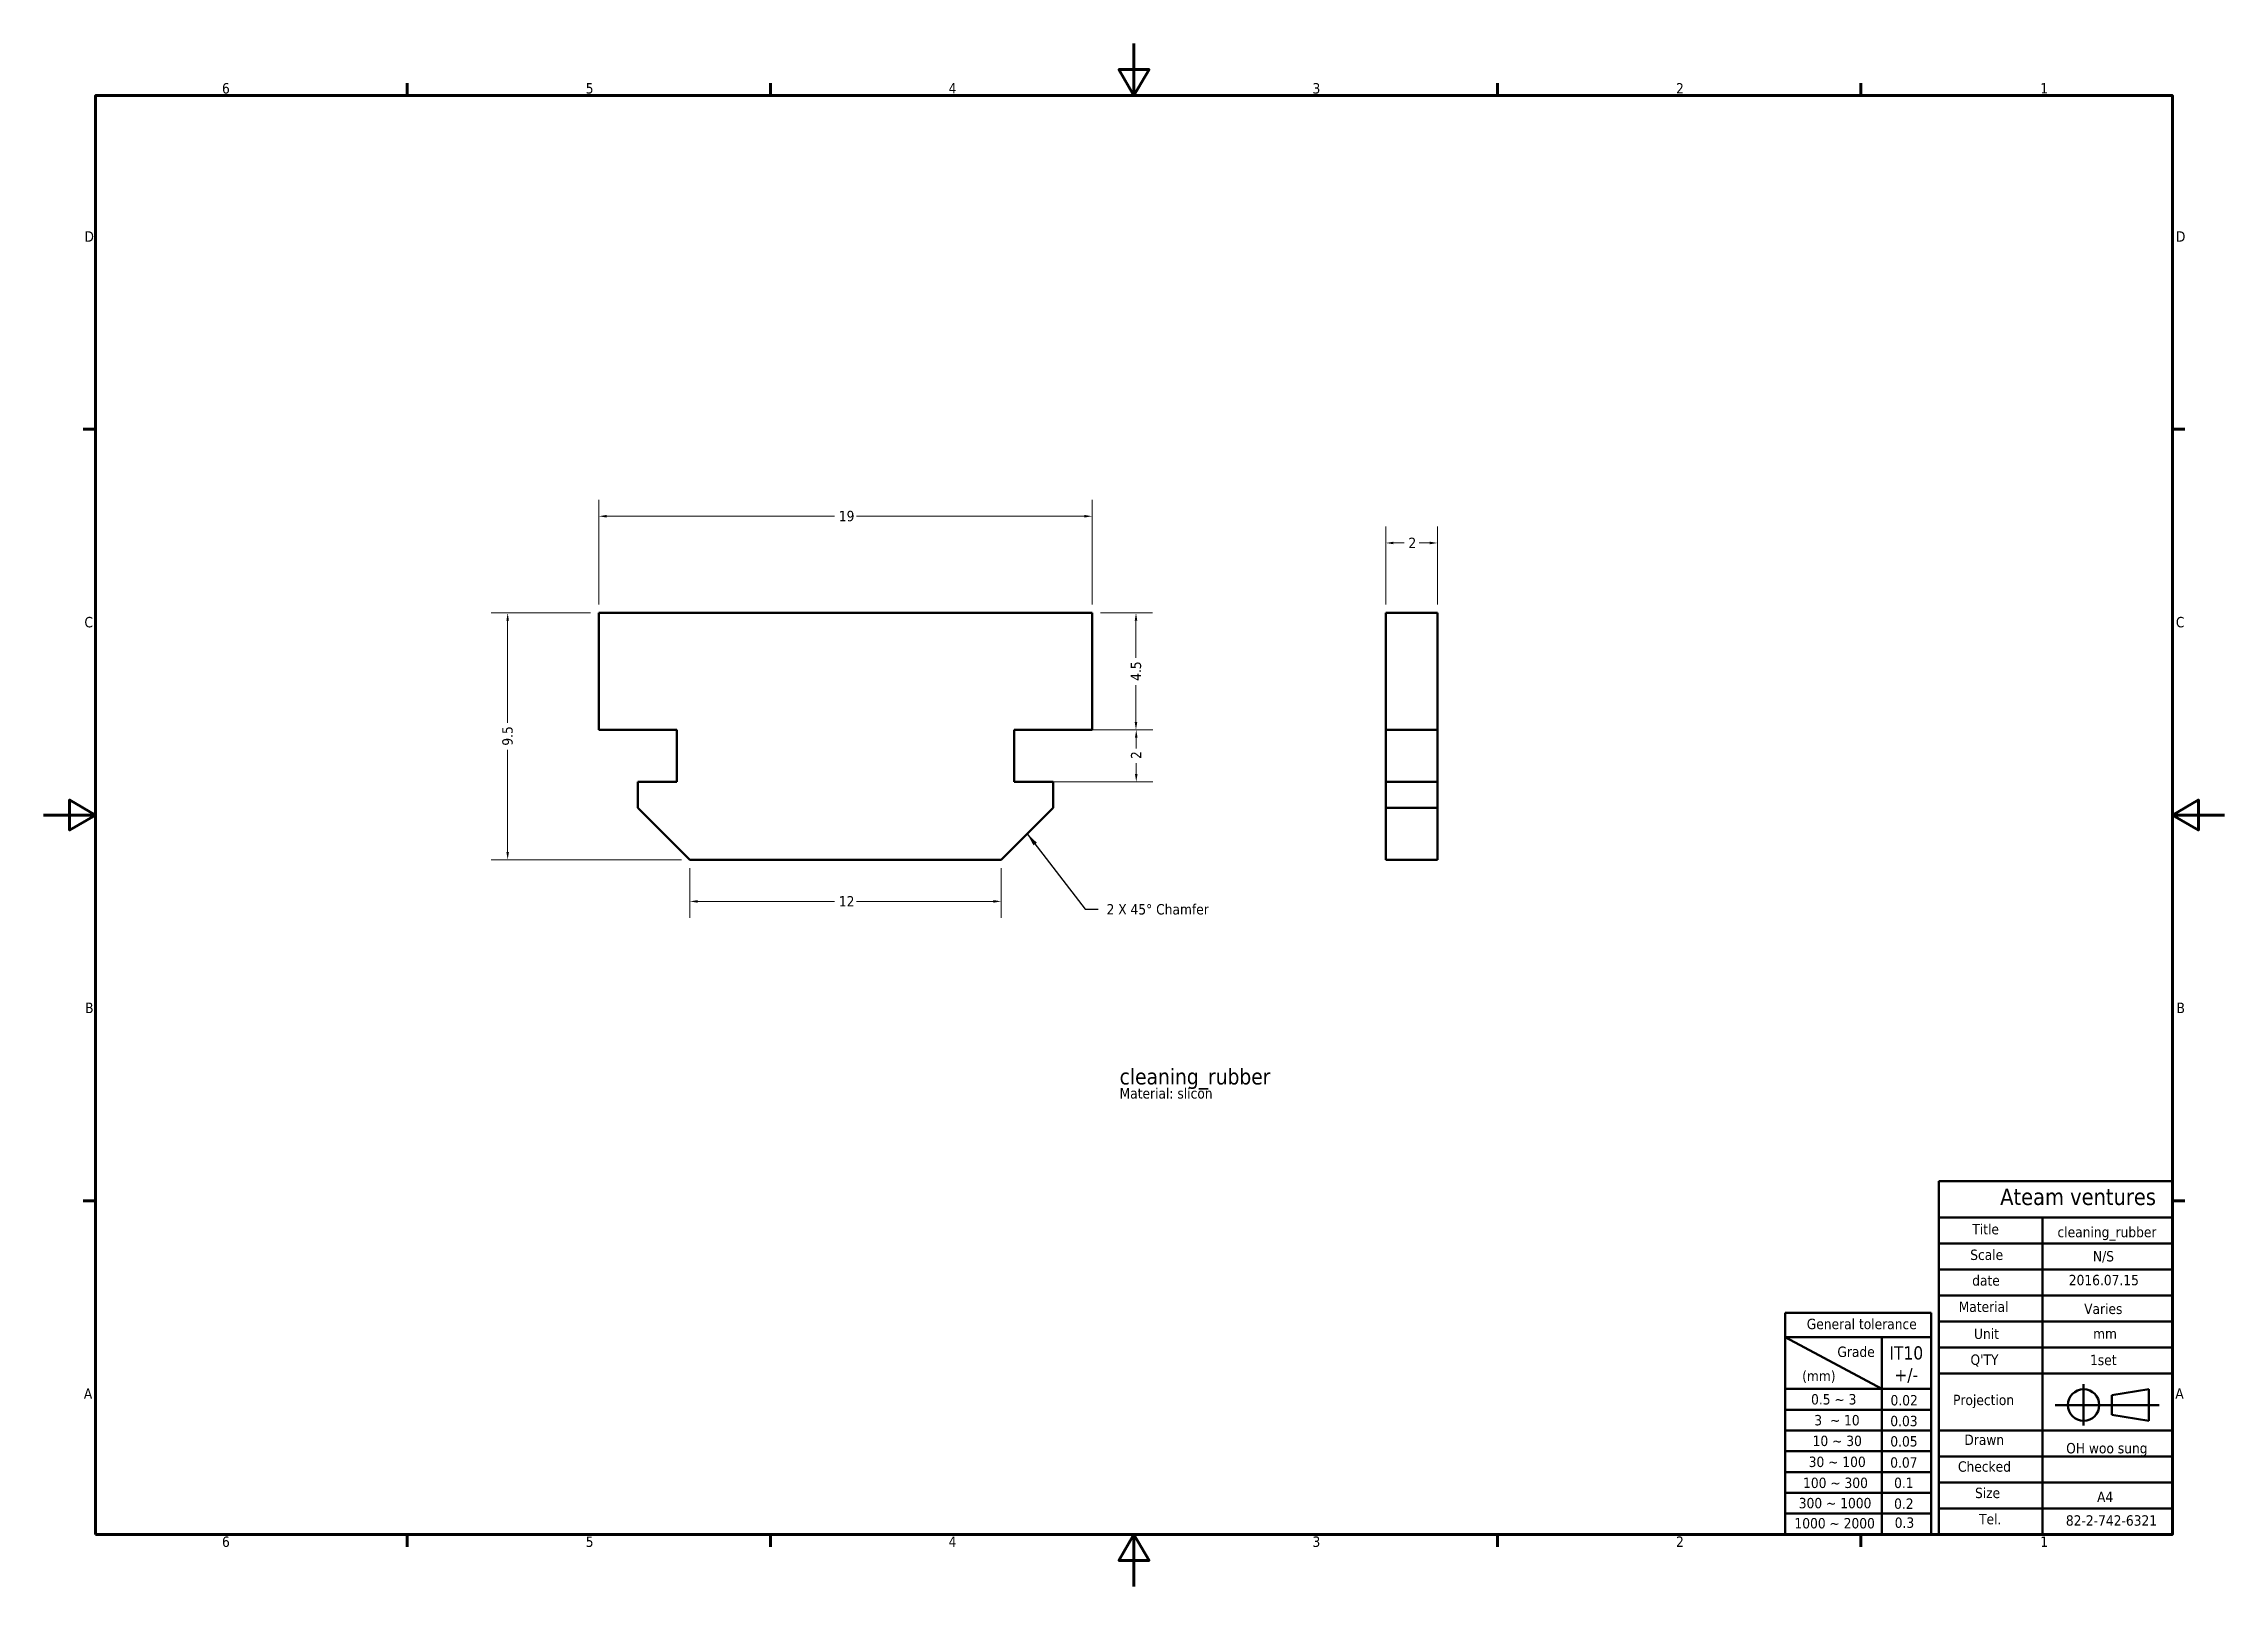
# Model space of a CAD drawing. Header units: millimetres. Extents: x 0 to 84, y 0 to 59.4.
import ezdxf
from ezdxf.enums import TextEntityAlignment as Align

# ---------------------------------------------------------------- set-up
doc = ezdxf.new("R2010")
doc.units = ezdxf.units.MM
doc.header["$LTSCALE"] = 0.2
for name, color, linetype, lineweight in [('Border (ANSI)', 7, 'Continuous', 70), ('Dimension (ANSI)', 7, 'Continuous', 25), ('Symbol (ANSI)', 7, 'Continuous', 25), ('Title (ANSI)', 7, 'Continuous', 50), ('Visible (ANSI)', 7, 'Continuous', 50)]:
    doc.layers.add(name, color=color, linetype=linetype, lineweight=lineweight)
doc.styles.add('Note Text (ANSI)', font='tahoma.ttf')
doc.dimstyles.new('Default - mm (ANSI)', dxfattribs={"dimscale": 0.2, "dimtxt": 2, "dimasz": 1.5, "dimexe": 3.175, "dimexo": 1.6002, "dimgap": 0.8, "dimtad": 0, "dimtoh": 1, "dimrnd": 1e-08, "dimzin": 12, "dimdsep": 46, "dimtxsty": 'Note Text (ANSI)', "dimcen": 0.09, "dimdle": 10, "dimclrd": 256, "dimclre": 256, "dimclrt": 256, "dimadec": 1, "dimazin": 3, "dimtfac": 0.65, "dimtofl": 0, "dimtmove": 0, "dimatfit": 3, "dimfxl": 0, "dimtolj": 1, "dimtzin": 4, "dimlwd": 15, "dimlwe": 15, "dimarcsym": 0})
doc.dimstyles.new('Default - mm (ANSI)$7', dxfattribs={"dimscale": 0.2, "dimtxt": 2, "dimasz": 2.5, "dimexe": 3.175, "dimexo": 1.6002, "dimgap": 0.8, "dimtad": 0, "dimtoh": 1, "dimrnd": 1e-08, "dimzin": 12, "dimdsep": 46, "dimtxsty": 'Note Text (ANSI)', "dimcen": 0.09, "dimdle": 10, "dimclrd": 256, "dimclre": 256, "dimclrt": 256, "dimadec": 1, "dimazin": 3, "dimtfac": 0.65, "dimtofl": 0, "dimtmove": 0, "dimatfit": 3, "dimfxl": 0, "dimtolj": 1, "dimtzin": 4, "dimlwd": -1, "dimlwe": 15, "dimarcsym": 0})

# ---------------------------------------------------------------- blocks, each defined once
blk = doc.blocks.new('Borders Default Border')
at = {"layer": 'Border (ANSI)'}
for p, q in [((70, 287), (70, 289.4)), ((140, 287), (140, 289.4)), ((280, 287), (280, 289.4)), ((350, 287), (350, 289.4)), ((10, 222.75), (7.6, 222.75)), ((410, 222.75), (412.4, 222.75)), ((10, 74.25), (7.6, 74.25)), ((410, 74.25), (412.4, 74.25)), ((70, 10), (70, 7.6)), ((140, 10), (140, 7.6)), ((280, 10), (280, 7.6)), ((350, 10), (350, 7.6))]:
    blk.add_line(p, q, dxfattribs=at)
at = {"layer": 'Border (ANSI)', "flags": 128}
for points in [[(210, 297), (210, 287), (207.11, 292), (212.89, 292), (210, 287)], [(10, 10), (10, 287), (410, 287), (410, 10), (10, 10)], [(0, 148.5), (10, 148.5), (5, 151.39), (5, 145.61), (10, 148.5)], [(420, 148.5), (410, 148.5), (415, 151.39), (415, 145.61), (410, 148.5)], [(210, 0), (210, 10), (207.11, 5), (212.89, 5), (210, 10)]]:
    blk.add_lwpolyline(points, dxfattribs=at)
at = {"layer": 'Border (ANSI)', "char_height": 2, "attachment_point": 7, "style": 'Note Text (ANSI)'}
for s, insert in [('6', (34.36, 287.36)), ('5', (104.41, 287.36)), ('4', (174.3, 287.4)), ('3', (244.38, 287.36)), ('2', (314.39, 287.4)), ('1', (384.55, 287.4)), ('D', (7.87, 258.87)), ('D', (410.67, 258.87)), ('C', (7.86, 184.59)), ('C', (410.66, 184.59)), ('B', (7.99, 110.37)), ('B', (410.79, 110.37)), ('A', (7.75, 36.12)), ('6', (34.36, 7.56)), ('5', (104.41, 7.56)), ('4', (174.3, 7.6)), ('3', (244.38, 7.56)), ('2', (314.39, 7.6)), ('1', (384.55, 7.6))]:
    blk.add_mtext(s, dxfattribs=dict(at, insert=insert))
at = {"layer": 'Border (ANSI)', "insert": (410.55, 36.12), "char_height": 2, "attachment_point": 7, "line_spacing_factor": 1.035, "style": 'Note Text (ANSI)'}
blk.add_mtext('A', dxfattribs=at)
blk = doc.blocks.new('Title Blocks ANSI - Large')
at = {"layer": 'Title (ANSI)'}
for p, q in [((213.43, -53.73), (168.43, -53.73)), ((168.43, -53.73), (168.43, -121.73)), ((213.43, -121.73), (213.43, -53.73)), ((168.43, -60.73), (213.43, -60.73)), ((188.43, -60.73), (188.43, -121.73)), ((168.43, -65.73), (213.43, -65.73)), ((168.43, -70.73), (213.43, -70.73)), ((138.87, -79.09), (138.87, -121.73)), ((166.93, -79.09), (138.87, -79.09)), ((138.87, -79.09), (166.93, -79.09)), ((166.93, -83.74), (166.93, -79.09)), ((168.43, -75.73), (213.43, -75.73)), ((138.87, -83.74), (166.93, -83.74)), ((138.87, -83.74), (157.45, -93.73)), ((157.45, -83.74), (157.45, -121.73)), ((166.93, -83.74), (166.93, -121.73)), ((168.43, -80.73), (213.43, -80.73)), ((168.43, -85.73), (213.43, -85.73)), ((168.43, -90.73), (213.43, -90.73)), ((138.87, -93.73), (166.93, -93.73)), ((196.31, -92.79), (196.31, -100.79)), ((208.89, -93.78), (201.74, -94.91)), ((201.74, -94.91), (201.74, -98.69)), ((208.89, -93.78), (208.89, -99.84)), ((138.87, -97.73), (166.93, -97.73)), ((190.81, -96.83), (210.84, -96.83)), ((208.89, -99.84), (201.74, -98.69)), ((138.87, -101.73), (166.93, -101.73)), ((168.43, -101.73), (213.43, -101.73)), ((138.87, -105.73), (166.93, -105.73)), ((168.43, -106.73), (213.43, -106.73)), ((138.87, -109.73), (166.93, -109.73)), ((168.43, -111.73), (213.43, -111.73)), ((138.87, -113.73), (166.93, -113.73)), ((168.43, -116.73), (213.43, -116.73)), ((138.87, -117.73), (166.93, -117.73)), ((138.87, -121.73), (166.93, -121.73)), ((168.43, -121.73), (166.93, -121.73)), ((168.43, -121.73), (213.43, -121.73))]:
    blk.add_line(p, q, dxfattribs=at)
blk.add_circle((196.31, -96.83), 3.03, dxfattribs=at)
at = {"layer": 'Title (ANSI)', "style": 'Note Text (ANSI)'}
for s, p in [('2016.07.15', (193.46, -74.36)), ('Varies', (196.42, -79.9)), ('mm', (198.14, -84.68)), ('1set', (197.55, -89.75)), ('OH woo sung', (192.96, -106.73))]:
    blk.add_text(s, height=2, dxfattribs=at).set_placement(p, align=Align.BOTTOM_LEFT)
for s, p in [('Drawn', (173.35, -102.51)), ('Checked', (172.12, -107.66))]:
    blk.add_text(s, height=2, dxfattribs=at).set_placement(p, align=Align.TOP_LEFT)
at = {"layer": 'Title (ANSI)', "attachment_point": 1, "style": 'Note Text (ANSI)'}
for s, insert, char_height in [('\\fTahoma|b0|i0;\\H3.1750;Ateam ventures', (180.25, -55.14), 3.175), ('\\fTahoma|b0|i0;Scale', (174.48, -66.9), 2), ('\\fTahoma|b0|i0;N/S', (198.11, -67.18), 2), ('\\fTahoma|b0|i0;date', (174.86, -71.84), 2), ('\\fTahoma|b0|i0;Material', (172.26, -76.9), 2), ('\\fTahoma|b0|i0;General tolerance', (143, -80.22), 2), ('\\fTahoma|b0|i0;Unit', (175.21, -82.1), 2), ('\\fTahoma|b0|i0;Grade', (148.9, -85.57), 2), ("\\fTahoma|b0|i0;Q'TY", (174.53, -87.09), 2), ('\\fTahoma|b0|i0;0.5 ~ 3', (143.83, -94.72), 2), ('\\fTahoma|b0|i0;0.02', (159.13, -94.9), 2), ('\\fTahoma|b0|i0;Projection', (171.17, -94.84), 2), ('\\fTahoma|b0|i0;0.05', (159.09, -102.81), 2), ('\\fTahoma|b0|i0;30 ~ 100', (143.37, -106.76), 2), ('\\fTahoma|b0|i0;0.07', (159.07, -106.88), 2), ('\\fTahoma|b0|i0;100 ~ 300', (142.29, -110.8), 2), ('\\fTahoma|b0|i0;0.1', (159.82, -110.8), 2), ('\\fTahoma|b0|i0;Size', (175.4, -112.74), 2), ('\\fTahoma|b0|i0;300 ~ 1000', (141.46, -114.7), 2), ('\\fTahoma|b0|i0;A4', (198.91, -113.51), 2), ('\\fTahoma|b0|i0;1000 ~ 2000', (140.63, -118.58), 2), ('\\fTahoma|b0|i0;Tel.', (176.18, -117.79), 2), ('\\fTahoma|b0|i0;82-2-742-6321', (192.9, -118.05), 2)]:
    blk.add_mtext(s, dxfattribs=dict(at, insert=insert, char_height=char_height))
at = {"layer": 'Title (ANSI)', "char_height": 2, "attachment_point": 1, "style": 'Note Text (ANSI)'}
for s, insert, width in [('\\fTahoma|b0|i0;Title', (174.89, -61.97), 7.6254), ('cleaning_rubber', (191.29, -62.52), 19.5105), ('\\fTahoma|b0|i0;(mm)', (142.11, -90.22), 7.6672), ('\\fTahoma|b0|i0;3  ~ 10', (144.45, -98.74), 9.081), ('\\fTahoma|b0|i0;0.03', (159.09, -98.9), 5.5653), ('\\fTahoma|b0|i0;10 ~ 30', (144.13, -102.72), 10.501), ('\\fTahoma|b0|i0;0.2', (159.82, -114.81), 5.4674), ('\\fTahoma|b0|i0;0.3', (159.94, -118.47), 5.7083)]:
    blk.add_mtext(s, dxfattribs=dict(at, insert=insert, width=width))
at = {"layer": 'Title (ANSI)', "insert": (162.16, -85.52), "char_height": 2.54, "attachment_point": 2, "line_spacing_factor": 0.987884, "style": 'Note Text (ANSI)'}
blk.add_mtext('\\fTahoma|b0|i0;\\H2.5400;IT10\\P+/-', dxfattribs=at)
blk = doc.blocks.new('*D6')
at = {"layer": 'Defpoints', "color": 0, "transparency": 16777216}
for p in [(53.695, 40.174), (51.695, 37.479), (53.695, 37.479)]:
    blk.add_point(p, dxfattribs=at)
at = {"layer": 'Dimension (ANSI)', "lineweight": 15, "transparency": 16777216}
for p, q in [((51.695, 37.799), (51.695, 40.809)), ((53.695, 37.799), (53.695, 40.809)), ((51.995, 40.174), (52.411, 40.174)), ((53.395, 40.174), (52.978, 40.174))]:
    blk.add_line(p, q, dxfattribs=at)
at = {"layer": 'Dimension (ANSI)', "transparency": 16777216}
for points in [[(51.995, 40.224), (51.995, 40.124), (51.695, 40.174)], [(53.395, 40.224), (53.395, 40.124), (53.695, 40.174)]]:
    blk.add_solid(points, dxfattribs=at)
at = {"layer": 'Dimension (ANSI)', "lineweight": 18, "transparency": 16777216, "insert": (52.571, 40.378), "char_height": 0.4, "attachment_point": 1, "style": 'Note Text (ANSI)'}
blk.add_mtext('\\A1;2', dxfattribs=at)
blk = doc.blocks.new('*D7')
at = {"layer": 'Defpoints', "color": 0, "transparency": 16777216}
for p in [(40.388, 41.203), (21.388, 37.479), (40.388, 37.479)]:
    blk.add_point(p, dxfattribs=at)
at = {"layer": 'Dimension (ANSI)', "lineweight": 15, "transparency": 16777216}
for p, q in [((21.388, 37.799), (21.388, 41.838)), ((21.688, 41.203), (30.47, 41.203)), ((40.088, 41.203), (31.307, 41.203)), ((40.388, 37.799), (40.388, 41.838))]:
    blk.add_line(p, q, dxfattribs=at)
at = {"layer": 'Dimension (ANSI)', "transparency": 16777216}
for points in [[(21.688, 41.253), (21.688, 41.153), (21.388, 41.203)], [(40.088, 41.253), (40.088, 41.153), (40.388, 41.203)]]:
    blk.add_solid(points, dxfattribs=at)
at = {"layer": 'Dimension (ANSI)', "lineweight": 18, "transparency": 16777216, "insert": (30.63, 41.411), "char_height": 0.4, "attachment_point": 1, "style": 'Note Text (ANSI)'}
blk.add_mtext('\\A1;19', dxfattribs=at)
blk = doc.blocks.new('*D8')
at = {"layer": 'Defpoints', "color": 0, "transparency": 16777216}
for p in [(24.888, 27.979), (36.888, 27.979), (24.888, 26.373)]:
    blk.add_point(p, dxfattribs=at)
at = {"layer": 'Dimension (ANSI)', "lineweight": 15, "transparency": 16777216}
for p, q in [((24.888, 27.659), (24.888, 25.738)), ((36.888, 27.659), (36.888, 25.738)), ((25.188, 26.373), (30.47, 26.373)), ((36.588, 26.373), (31.306, 26.373))]:
    blk.add_line(p, q, dxfattribs=at)
at = {"layer": 'Dimension (ANSI)', "transparency": 16777216}
for points in [[(25.188, 26.423), (25.188, 26.323), (24.888, 26.373)], [(36.588, 26.423), (36.588, 26.323), (36.888, 26.373)]]:
    blk.add_solid(points, dxfattribs=at)
at = {"layer": 'Dimension (ANSI)', "lineweight": 18, "transparency": 16777216, "insert": (30.63, 26.577), "char_height": 0.4, "attachment_point": 1, "style": 'Note Text (ANSI)'}
blk.add_mtext('\\A1;12', dxfattribs=at)
blk = doc.blocks.new('*D9')
at = {"layer": 'Defpoints', "color": 0, "transparency": 16777216}
for p in [(17.874, 37.479), (21.388, 37.479), (24.888, 27.979)]:
    blk.add_point(p, dxfattribs=at)
at = {"layer": 'Dimension (ANSI)', "lineweight": 15, "transparency": 16777216}
for p, q in [((21.068, 37.479), (17.239, 37.479)), ((17.874, 37.179), (17.874, 33.249)), ((17.874, 28.279), (17.874, 32.208)), ((24.568, 27.979), (17.239, 27.979))]:
    blk.add_line(p, q, dxfattribs=at)
at = {"layer": 'Dimension (ANSI)', "transparency": 16777216}
for points in [[(17.824, 37.179), (17.924, 37.179), (17.874, 37.479)], [(17.824, 28.279), (17.924, 28.279), (17.874, 27.979)]]:
    blk.add_solid(points, dxfattribs=at)
at = {"layer": 'Dimension (ANSI)', "lineweight": 18, "transparency": 16777216, "insert": (17.666, 32.368), "char_height": 0.4, "attachment_point": 1, "rotation": 90, "style": 'Note Text (ANSI)'}
blk.add_mtext('\\A1;9.5', dxfattribs=at)
blk = doc.blocks.new('*D10')
at = {"layer": 'Defpoints', "color": 0, "transparency": 16777216}
for p in [(37.388, 32.979), (37.388, 30.979), (42.086, 30.979)]:
    blk.add_point(p, dxfattribs=at)
at = {"layer": 'Dimension (ANSI)', "lineweight": 15, "transparency": 16777216}
for p, q in [((37.708, 32.979), (42.721, 32.979)), ((42.086, 32.679), (42.086, 32.262)), ((42.086, 31.279), (42.086, 31.695)), ((37.708, 30.979), (42.721, 30.979))]:
    blk.add_line(p, q, dxfattribs=at)
at = {"layer": 'Dimension (ANSI)', "transparency": 16777216}
for points in [[(42.036, 32.679), (42.136, 32.679), (42.086, 32.979)], [(42.036, 31.279), (42.136, 31.279), (42.086, 30.979)]]:
    blk.add_solid(points, dxfattribs=at)
at = {"layer": 'Dimension (ANSI)', "lineweight": 18, "transparency": 16777216, "insert": (41.882, 31.855), "char_height": 0.4, "attachment_point": 1, "rotation": 90, "style": 'Note Text (ANSI)'}
blk.add_mtext('\\A1;2', dxfattribs=at)
blk = doc.blocks.new('*D11')
at = {"layer": 'Defpoints', "color": 0, "transparency": 16777216}
for p in [(40.388, 37.479), (40.388, 32.979), (42.077, 32.979)]:
    blk.add_point(p, dxfattribs=at)
at = {"layer": 'Dimension (ANSI)', "lineweight": 15, "transparency": 16777216}
for p, q in [((40.708, 37.479), (42.712, 37.479)), ((42.077, 37.179), (42.077, 35.752)), ((42.077, 33.279), (42.077, 34.705)), ((40.708, 32.979), (42.712, 32.979))]:
    blk.add_line(p, q, dxfattribs=at)
at = {"layer": 'Dimension (ANSI)', "transparency": 16777216}
for points in [[(42.027, 37.179), (42.127, 37.179), (42.077, 37.479)], [(42.027, 33.279), (42.127, 33.279), (42.077, 32.979)]]:
    blk.add_solid(points, dxfattribs=at)
at = {"layer": 'Dimension (ANSI)', "lineweight": 18, "transparency": 16777216, "insert": (41.873, 34.865), "char_height": 0.4, "attachment_point": 1, "rotation": 90, "style": 'Note Text (ANSI)'}
blk.add_mtext('\\A1;4.5', dxfattribs=at)

msp = doc.modelspace()

# ---------------------------------------------------------------- linework, layer by layer
at = {"layer": 'Visible (ANSI)'}
for p, q in [((21.388, 32.979), (21.388, 37.479)), ((21.388, 37.479), (40.388, 37.479)), ((40.388, 37.479), (40.388, 32.979)), ((51.695, 37.479), (53.695, 37.479)), ((51.695, 37.479), (51.695, 32.979)), ((53.695, 37.479), (53.695, 32.979)), ((24.388, 32.979), (21.388, 32.979)), ((24.388, 30.979), (24.388, 32.979)), ((40.388, 32.979), (37.388, 32.979)), ((37.388, 32.979), (37.388, 30.979)), ((51.695, 32.979), (53.695, 32.979)), ((51.695, 32.979), (51.695, 30.979)), ((53.695, 32.979), (53.695, 30.979)), ((22.888, 29.979), (22.888, 30.979)), ((22.888, 30.979), (24.388, 30.979)), ((37.388, 30.979), (38.888, 30.979)), ((38.888, 30.979), (38.888, 29.979)), ((51.695, 30.979), (53.695, 30.979)), ((51.695, 30.979), (51.695, 29.979)), ((53.695, 30.979), (53.695, 29.979)), ((22.888, 29.979), (24.888, 27.979)), ((36.888, 27.979), (38.888, 29.979)), ((51.695, 29.979), (53.695, 29.979)), ((51.695, 27.979), (51.695, 29.979)), ((53.695, 29.979), (53.695, 27.979)), ((36.888, 27.979), (24.888, 27.979)), ((53.695, 27.979), (51.695, 27.979))]:
    msp.add_line(p, q, dxfattribs=at)

# ---------------------------------------------------------------- block references
at = {"xscale": 0.2, "yscale": 0.2, "zscale": 0.2}
for name, p in [('Borders Default Border', (0, 0)), ('Title Blocks ANSI - Large', (39.314, 26.347))]:
    msp.add_blockref(name, p, dxfattribs=at)

# ---------------------------------------------------------------- texts
at = {"layer": 'Symbol (ANSI)', "insert": (40.943, 26.269), "char_height": 0.4, "attachment_point": 1, "style": 'Note Text (ANSI)'}
msp.add_mtext('{2 X 45° Chamfer}', dxfattribs=at)
at = {"layer": 'Symbol (ANSI)', "insert": (41.446, 19.934), "char_height": 0.4, "width": 5.94681, "attachment_point": 1, "line_spacing_factor": 0.738829, "style": 'Note Text (ANSI)'}
msp.add_mtext('{\\H1.524x;cleaning_rubber\\P\\H0.65617x;Material: slicon\\H1.7149x; \\H0.58311x;\\P \\H1.3538x; }', dxfattribs=at)

# ---------------------------------------------------------------- dimensions: what is measured, and where the dimension line sits
at = {"layer": 'Dimension (ANSI)', "lineweight": 18}
for base, p1, p2, angle, picture, middle in [((40.388, 41.203), (21.388, 37.479), (40.388, 37.479), 180, '*D7', (30.888, 41.203)), ((53.695, 40.174), (51.695, 37.479), (53.695, 37.479), 180, '*D6', (52.695, 40.174)), ((17.874, 37.479), (24.888, 27.979), (21.388, 37.479), 90, '*D9', (17.874, 32.729)), ((42.077, 32.979), (40.388, 37.479), (40.388, 32.979), 90, '*D11', (42.077, 35.229)), ((42.086, 30.979), (37.388, 32.979), (37.388, 30.979), 90, '*D10', (42.086, 31.979)), ((24.888, 26.373), (36.888, 27.979), (24.888, 27.979), 180, '*D8', (30.888, 26.373))]:
    dim = msp.add_linear_dim(base=base, p1=p1, p2=p2, angle=angle, dimstyle='Default - mm (ANSI)', override={"dimtoh": 0, "dimdec": 2, "dimtp": 0, "dimtm": 0, "dimtdec": 2, "dimatfit": 1}, dxfattribs=at)
    dim.commit()
    dim.dimension.update_dxf_attribs({"geometry": picture, "text_midpoint": middle, "dimtype": 160})

# ---------------------------------------------------------------- leaders
at = {"layer": 'Symbol (ANSI)', "lineweight": 18, "annotation_type": 0, "has_hookline": 1, "hookline_direction": 0, "text_width": 4.014}
msp.add_leader([(37.888, 28.979), (40.123, 26.069), (40.623, 26.069)], dimstyle='Default - mm (ANSI)$7', override={"dimtad": 0}, dxfattribs=at)

doc.saveas('drawing.dxf')
